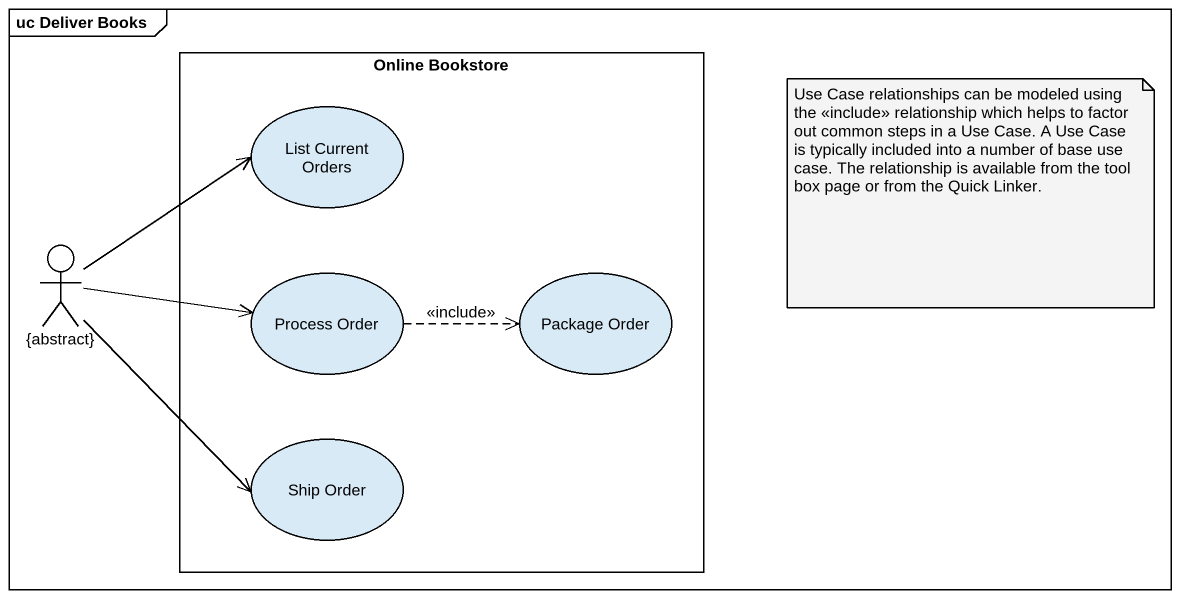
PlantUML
@startuml
mainframe uc Deliver Books
rectangle "Online Bookstore" as Online_Bookstore {
  usecase "List Current Orders" as List_Current_Orders
  usecase "Process Order" as Process_Order
  usecase "Package Order" as Package_Order
  usecase "Ship Order" as Ship_Order
}
actor "{abstract}" as abstract_
abstract_ -right-> List_Current_Orders
abstract_ -right-> Process_Order
abstract_ --> Ship_Order
Process_Order .right.> Package_Order : <<include>>
note as N1
  Use Case relationships can be modeled using the <<include>> relationship which helps to factor out common steps in a Use Case. A Use Case is typically included into a number of base use case. The relationship is available from the tool box page or from the Quick Linker.
end note
@enduml
